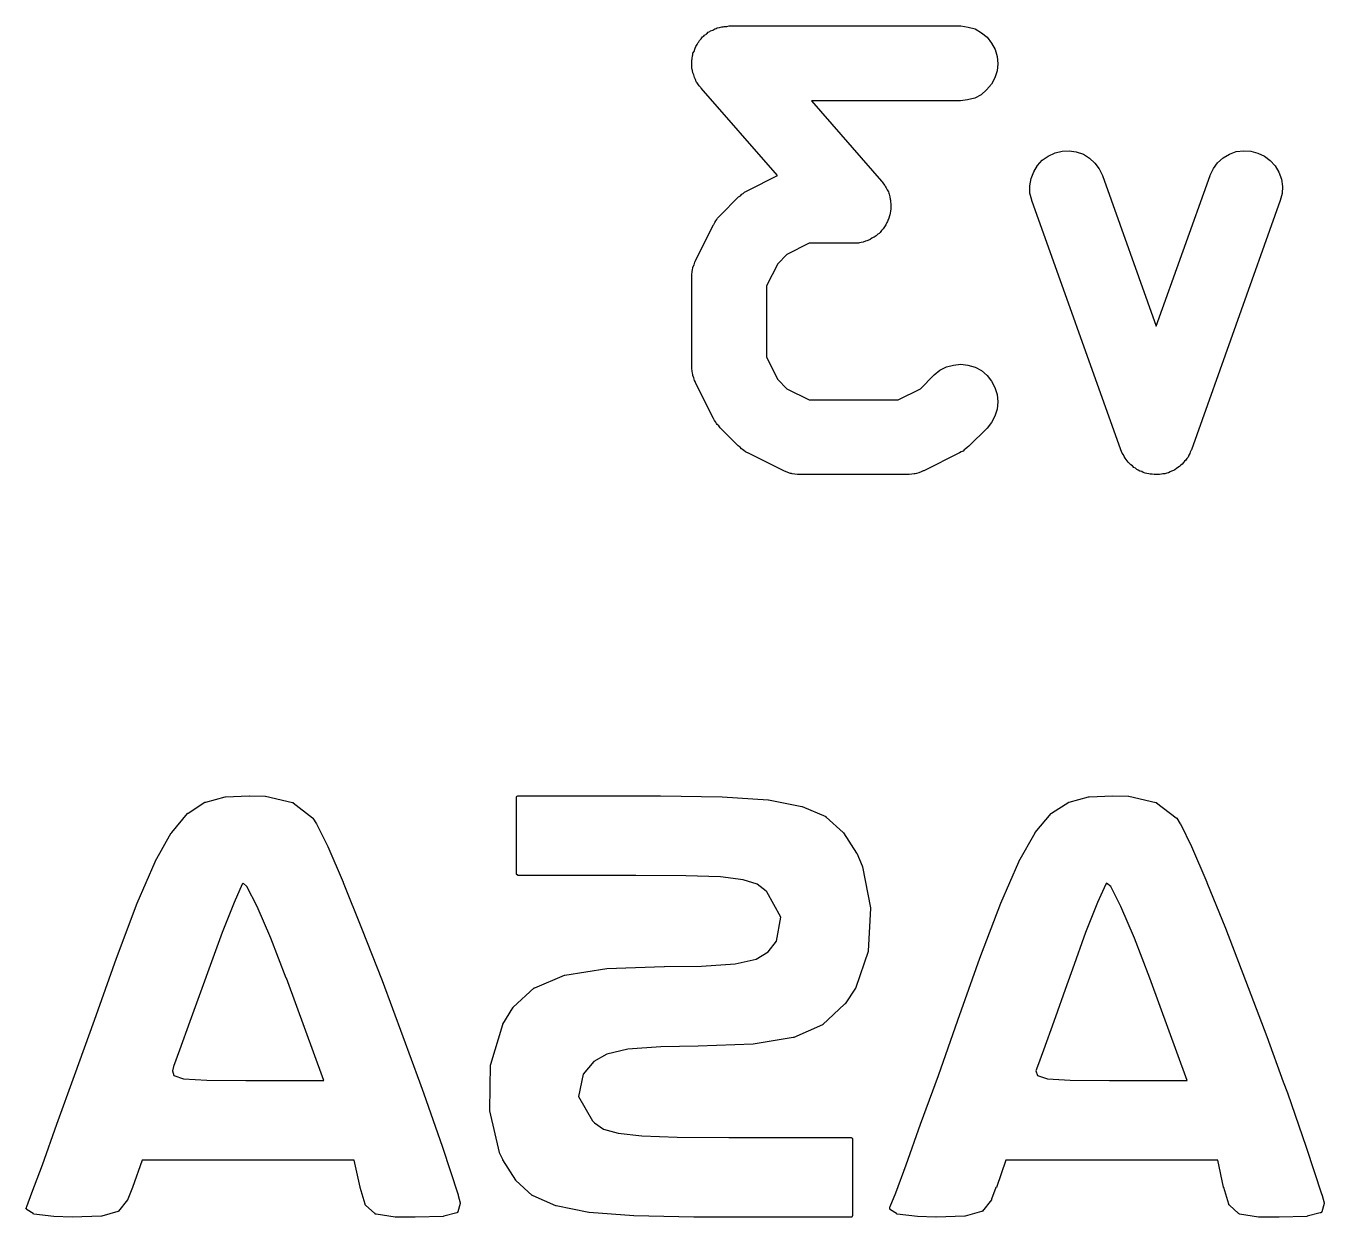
# Model space of a CAD drawing. Extents: x 99.9 to 130.1, y -164.7 to -96.1.
# Drawn here: x 111.523 to 114.997, y -164.538 to -161.352 of the extents above; entities that cross this region are included whole.
import ezdxf

# ---------------------------------------------------------------- set-up
doc = ezdxf.new("R2010")
doc.units = 0
doc.layers.add('BLACK', color=7, linetype='CONTINUOUS')

msp = doc.modelspace()

# ---------------------------------------------------------------- linework, layer by layer
at = {"layer": 'BLACK', "linetype": 'CONTINUOUS'}
for p, q in [((113.349, -161.369), (113.353, -161.367)), ((113.353, -161.367), (113.355, -161.365)), ((113.355, -161.365), (113.361, -161.363)), ((113.361, -161.363), (113.367, -161.36)), ((113.367, -161.36), (113.37, -161.359)), ((113.37, -161.359), (113.373, -161.357)), ((113.373, -161.357), (113.379, -161.356)), ((113.379, -161.356), (113.385, -161.354)), ((113.385, -161.354), (113.389, -161.354)), ((113.389, -161.354), (113.392, -161.353)), ((113.392, -161.353), (113.399, -161.353)), ((113.399, -161.353), (113.405, -161.352)), ((113.405, -161.352), (114.024, -161.352)), ((114.024, -161.352), (114.025, -161.352)), ((114.025, -161.352), (114.045, -161.355)), ((114.045, -161.355), (114.063, -161.36)), ((114.063, -161.36), (114.08, -161.37)), ((113.316, -161.407), (113.319, -161.402)), ((113.319, -161.402), (113.322, -161.396)), ((113.322, -161.396), (113.324, -161.394)), ((113.324, -161.394), (113.326, -161.391)), ((113.326, -161.391), (113.33, -161.386)), ((113.33, -161.386), (113.334, -161.381)), ((113.334, -161.381), (113.337, -161.379)), ((113.337, -161.379), (113.339, -161.377)), ((113.339, -161.377), (113.345, -161.373)), ((113.345, -161.373), (113.349, -161.369)), ((114.08, -161.37), (114.095, -161.382)), ((114.095, -161.382), (114.107, -161.398)), ((114.107, -161.398), (114.117, -161.415)), ((113.306, -161.439), (113.307, -161.432)), ((113.307, -161.432), (113.308, -161.429)), ((113.308, -161.425), (113.311, -161.42)), ((113.308, -161.429), (113.308, -161.425)), ((113.311, -161.42), (113.313, -161.414)), ((113.313, -161.414), (113.314, -161.411)), ((113.314, -161.411), (113.316, -161.407)), ((114.117, -161.415), (114.122, -161.434)), ((114.122, -161.434), (114.124, -161.453)), ((113.305, -161.445), (113.306, -161.439)), ((113.305, -161.448), (113.305, -161.445)), ((113.305, -161.452), (113.305, -161.448)), ((113.305, -161.458), (113.305, -161.452)), ((113.305, -161.464), (113.305, -161.458)), ((113.306, -161.468), (113.305, -161.464)), ((113.307, -161.471), (113.306, -161.468)), ((113.308, -161.477), (113.307, -161.471)), ((114.124, -161.453), (114.122, -161.472)), ((113.31, -161.483), (113.308, -161.477)), ((113.311, -161.486), (113.31, -161.483)), ((113.312, -161.49), (113.311, -161.486)), ((113.315, -161.495), (113.312, -161.49)), ((113.317, -161.501), (113.315, -161.495)), ((113.319, -161.504), (113.317, -161.501)), ((113.321, -161.507), (113.319, -161.504)), ((114.116, -161.491), (114.107, -161.508)), ((114.122, -161.472), (114.116, -161.491)), ((113.325, -161.512), (113.321, -161.507)), ((113.329, -161.517), (113.325, -161.512)), ((113.33, -161.518), (113.329, -161.517)), ((113.534, -161.752), (113.33, -161.518)), ((114.079, -161.536), (114.062, -161.545)), ((114.094, -161.523), (114.079, -161.536)), ((114.107, -161.508), (114.094, -161.523)), ((114.024, -161.552), (113.625, -161.552)), ((113.625, -161.552), (113.813, -161.767)), ((114.043, -161.55), (114.024, -161.552)), ((114.062, -161.545), (114.043, -161.55)), ((114.23, -161.725), (114.243, -161.711)), ((114.243, -161.711), (114.259, -161.7)), ((114.259, -161.7), (114.277, -161.691)), ((114.277, -161.691), (114.296, -161.687)), ((114.296, -161.687), (114.315, -161.686)), ((114.315, -161.686), (114.334, -161.689)), ((114.334, -161.689), (114.353, -161.695)), ((114.353, -161.695), (114.369, -161.706)), ((114.369, -161.706), (114.384, -161.719)), ((114.712, -161.718), (114.727, -161.705)), ((114.727, -161.705), (114.744, -161.695)), ((114.744, -161.695), (114.762, -161.688)), ((114.762, -161.688), (114.782, -161.686)), ((114.782, -161.686), (114.801, -161.687)), ((114.801, -161.687), (114.82, -161.692)), ((114.82, -161.692), (114.838, -161.7)), ((114.838, -161.7), (114.853, -161.712)), ((114.853, -161.712), (114.866, -161.726)), ((114.213, -161.76), (114.22, -161.742)), ((114.22, -161.742), (114.23, -161.725)), ((114.384, -161.719), (114.395, -161.734)), ((114.395, -161.734), (114.404, -161.752)), ((114.692, -161.751), (114.701, -161.733)), ((114.701, -161.733), (114.712, -161.718)), ((114.866, -161.726), (114.876, -161.743)), ((114.876, -161.743), (114.883, -161.762)), ((113.455, -161.792), (113.534, -161.752)), ((113.813, -161.767), (113.814, -161.769)), ((113.814, -161.769), (113.818, -161.774)), ((113.818, -161.774), (113.822, -161.779)), ((113.822, -161.779), (113.823, -161.782)), ((113.823, -161.782), (113.825, -161.785)), ((114.21, -161.78), (114.213, -161.76)), ((114.21, -161.799), (114.21, -161.78)), ((114.404, -161.752), (114.548, -162.155)), ((114.548, -162.155), (114.692, -161.752)), ((114.692, -161.752), (114.692, -161.751)), ((114.883, -161.762), (114.886, -161.781)), ((114.886, -161.781), (114.885, -161.8)), ((113.382, -161.858), (113.429, -161.81)), ((113.429, -161.81), (113.43, -161.809)), ((113.43, -161.809), (113.435, -161.806)), ((113.435, -161.806), (113.439, -161.802)), ((113.439, -161.802), (113.442, -161.8)), ((113.442, -161.8), (113.446, -161.797)), ((113.446, -161.797), (113.451, -161.794)), ((113.451, -161.794), (113.455, -161.792)), ((113.825, -161.785), (113.828, -161.79)), ((113.828, -161.79), (113.831, -161.796)), ((113.831, -161.796), (113.832, -161.799)), ((113.832, -161.799), (113.833, -161.802)), ((113.833, -161.802), (113.835, -161.809)), ((113.835, -161.809), (113.836, -161.815)), ((113.836, -161.815), (113.837, -161.818)), ((113.837, -161.818), (113.837, -161.822)), ((114.215, -161.818), (114.21, -161.799)), ((114.215, -161.819), (114.215, -161.818)), ((114.885, -161.8), (114.88, -161.819)), ((113.836, -161.853), (113.835, -161.857)), ((113.837, -161.847), (113.836, -161.853)), ((113.837, -161.822), (113.838, -161.828)), ((113.838, -161.841), (113.837, -161.847)), ((113.838, -161.828), (113.838, -161.834)), ((113.838, -161.834), (113.838, -161.838)), ((113.838, -161.838), (113.838, -161.841)), ((114.453, -162.486), (114.215, -161.819)), ((114.88, -161.819), (114.642, -162.486)), ((113.315, -161.979), (113.363, -161.884)), ((113.363, -161.884), (113.364, -161.883)), ((113.364, -161.883), (113.367, -161.878)), ((113.367, -161.878), (113.369, -161.873)), ((113.369, -161.873), (113.372, -161.87)), ((113.372, -161.87), (113.374, -161.866)), ((113.374, -161.866), (113.378, -161.862)), ((113.378, -161.862), (113.382, -161.858)), ((113.824, -161.884), (113.821, -161.889)), ((113.827, -161.878), (113.824, -161.884)), ((113.829, -161.875), (113.827, -161.878)), ((113.83, -161.872), (113.829, -161.875)), ((113.832, -161.866), (113.83, -161.872)), ((113.834, -161.86), (113.832, -161.866)), ((113.835, -161.857), (113.834, -161.86)), ((113.782, -161.923), (113.776, -161.926)), ((113.787, -161.92), (113.782, -161.923)), ((113.79, -161.918), (113.787, -161.92)), ((113.793, -161.917), (113.79, -161.918)), ((113.798, -161.913), (113.793, -161.917)), ((113.803, -161.909), (113.798, -161.913)), ((113.806, -161.907), (113.803, -161.909)), ((113.809, -161.904), (113.806, -161.907)), ((113.813, -161.899), (113.809, -161.904)), ((113.817, -161.895), (113.813, -161.899)), ((113.819, -161.892), (113.817, -161.895)), ((113.821, -161.889), (113.819, -161.892)), ((113.619, -161.933), (113.559, -161.963)), ((113.738, -161.933), (113.619, -161.933)), ((113.744, -161.933), (113.738, -161.933)), ((113.751, -161.933), (113.744, -161.933)), ((113.754, -161.932), (113.751, -161.933)), ((113.758, -161.931), (113.754, -161.932)), ((113.764, -161.93), (113.758, -161.931)), ((113.77, -161.928), (113.764, -161.93)), ((113.773, -161.927), (113.77, -161.928)), ((113.776, -161.926), (113.773, -161.927)), ((113.308, -161.997), (113.311, -161.991)), ((113.311, -161.991), (113.313, -161.984)), ((113.313, -161.984), (113.314, -161.982)), ((113.314, -161.982), (113.315, -161.979)), ((113.535, -161.988), (113.505, -162.047)), ((113.559, -161.963), (113.535, -161.988)), ((113.305, -162.017), (113.306, -162.01)), ((113.305, -162.019), (113.305, -162.017)), ((113.305, -162.022), (113.305, -162.019)), ((113.305, -162.024), (113.305, -162.022)), ((113.305, -162.262), (113.305, -162.024)), ((113.306, -162.01), (113.307, -162.003)), ((113.307, -162.003), (113.308, -162)), ((113.308, -162), (113.308, -161.997)), ((113.505, -162.047), (113.505, -162.238)), ((113.305, -162.265), (113.305, -162.262)), ((113.305, -162.268), (113.305, -162.265)), ((113.306, -162.275), (113.305, -162.268)), ((113.505, -162.238), (113.535, -162.298)), ((113.969, -162.273), (113.987, -162.264)), ((113.987, -162.264), (114.005, -162.259)), ((114.005, -162.259), (114.025, -162.257)), ((114.025, -162.257), (114.044, -162.259)), ((114.044, -162.259), (114.063, -162.265)), ((114.063, -162.265), (114.08, -162.274)), ((113.307, -162.281), (113.306, -162.275)), ((113.308, -162.284), (113.307, -162.281)), ((113.308, -162.287), (113.308, -162.284)), ((113.31, -162.293), (113.308, -162.287)), ((113.312, -162.3), (113.31, -162.293)), ((113.314, -162.303), (113.312, -162.3)), ((113.315, -162.305), (113.314, -162.303)), ((113.315, -162.307), (113.315, -162.305)), ((113.535, -162.298), (113.559, -162.323)), ((113.917, -162.323), (113.953, -162.286)), ((113.953, -162.286), (113.954, -162.285)), ((113.954, -162.285), (113.969, -162.273)), ((114.08, -162.274), (114.095, -162.287)), ((114.095, -162.287), (114.107, -162.302)), ((114.107, -162.302), (114.116, -162.319)), ((113.363, -162.402), (113.315, -162.307)), ((113.559, -162.323), (113.619, -162.352)), ((113.857, -162.352), (113.917, -162.323)), ((114.116, -162.319), (114.122, -162.338)), ((114.122, -162.338), (114.124, -162.357)), ((113.619, -162.352), (113.857, -162.352)), ((114.124, -162.357), (114.122, -162.377)), ((113.366, -162.407), (113.363, -162.402)), ((113.369, -162.412), (113.366, -162.407)), ((114.116, -162.396), (114.107, -162.413)), ((114.122, -162.377), (114.116, -162.396)), ((113.371, -162.415), (113.369, -162.412)), ((113.373, -162.418), (113.371, -162.415)), ((113.377, -162.422), (113.373, -162.418)), ((113.381, -162.427), (113.377, -162.422)), ((113.382, -162.428), (113.381, -162.427)), ((113.429, -162.475), (113.382, -162.428)), ((114.095, -162.428), (114.047, -162.475)), ((114.107, -162.413), (114.095, -162.428)), ((113.434, -162.479), (113.429, -162.475)), ((114.046, -162.476), (114.042, -162.48)), ((114.047, -162.475), (114.046, -162.476)), ((113.438, -162.483), (113.434, -162.479)), ((113.441, -162.485), (113.438, -162.483)), ((113.444, -162.488), (113.441, -162.485)), ((113.449, -162.491), (113.444, -162.488)), ((113.454, -162.494), (113.449, -162.491)), ((113.455, -162.494), (113.454, -162.494)), ((113.551, -162.542), (113.455, -162.494)), ((114.021, -162.494), (113.926, -162.542)), ((114.026, -162.491), (114.021, -162.494)), ((114.031, -162.489), (114.026, -162.491)), ((114.034, -162.486), (114.031, -162.489)), ((114.037, -162.484), (114.034, -162.486)), ((114.042, -162.48), (114.037, -162.484)), ((114.455, -162.49), (114.453, -162.486)), ((114.457, -162.495), (114.455, -162.49)), ((114.46, -162.499), (114.457, -162.495)), ((114.462, -162.504), (114.46, -162.499)), ((114.465, -162.508), (114.462, -162.504)), ((114.467, -162.512), (114.465, -162.508)), ((114.47, -162.515), (114.467, -162.512)), ((114.627, -162.513), (114.624, -162.516)), ((114.63, -162.509), (114.627, -162.513)), ((114.633, -162.505), (114.63, -162.509)), ((114.635, -162.5), (114.633, -162.505)), ((114.638, -162.496), (114.635, -162.5)), ((114.639, -162.492), (114.638, -162.496)), ((114.641, -162.487), (114.639, -162.492)), ((114.642, -162.486), (114.641, -162.487)), ((113.553, -162.543), (113.551, -162.542)), ((113.556, -162.544), (113.553, -162.543)), ((113.562, -162.546), (113.556, -162.544)), ((113.569, -162.549), (113.562, -162.546)), ((113.913, -162.547), (113.906, -162.549)), ((113.919, -162.545), (113.913, -162.547)), ((113.922, -162.543), (113.919, -162.545)), ((113.924, -162.542), (113.922, -162.543)), ((113.926, -162.542), (113.924, -162.542)), ((114.473, -162.519), (114.47, -162.515)), ((114.477, -162.523), (114.473, -162.519)), ((114.48, -162.526), (114.477, -162.523)), ((114.484, -162.529), (114.48, -162.526)), ((114.488, -162.533), (114.484, -162.529)), ((114.492, -162.535), (114.488, -162.533)), ((114.496, -162.538), (114.492, -162.535)), ((114.5, -162.54), (114.496, -162.538)), ((114.504, -162.543), (114.5, -162.54)), ((114.509, -162.544), (114.504, -162.543)), ((114.513, -162.546), (114.509, -162.544)), ((114.518, -162.548), (114.513, -162.546)), ((114.523, -162.549), (114.518, -162.548)), ((114.576, -162.548), (114.571, -162.55)), ((114.581, -162.547), (114.576, -162.548)), ((114.585, -162.545), (114.581, -162.547)), ((114.589, -162.543), (114.585, -162.545)), ((114.594, -162.541), (114.589, -162.543)), ((114.598, -162.539), (114.594, -162.541)), ((114.602, -162.536), (114.598, -162.539)), ((114.606, -162.533), (114.602, -162.536)), ((114.61, -162.53), (114.606, -162.533)), ((114.614, -162.527), (114.61, -162.53)), ((114.617, -162.524), (114.614, -162.527)), ((114.621, -162.52), (114.617, -162.524)), ((114.624, -162.516), (114.621, -162.52)), ((113.572, -162.549), (113.569, -162.549)), ((113.574, -162.55), (113.572, -162.549)), ((113.581, -162.551), (113.574, -162.55)), ((113.588, -162.552), (113.581, -162.551)), ((113.591, -162.552), (113.588, -162.552)), ((113.594, -162.552), (113.591, -162.552)), ((113.595, -162.552), (113.594, -162.552)), ((113.881, -162.552), (113.595, -162.552)), ((113.884, -162.552), (113.881, -162.552)), ((113.887, -162.552), (113.884, -162.552)), ((113.894, -162.551), (113.887, -162.552)), ((113.9, -162.55), (113.894, -162.551)), ((113.903, -162.55), (113.9, -162.55)), ((113.906, -162.549), (113.903, -162.55)), ((114.528, -162.55), (114.523, -162.549)), ((114.532, -162.551), (114.528, -162.55)), ((114.537, -162.551), (114.532, -162.551)), ((114.542, -162.552), (114.537, -162.551)), ((114.547, -162.552), (114.542, -162.552)), ((114.552, -162.552), (114.547, -162.552)), ((114.557, -162.552), (114.552, -162.552)), ((114.562, -162.551), (114.557, -162.552)), ((114.566, -162.55), (114.562, -162.551)), ((114.571, -162.55), (114.566, -162.55)), ((112.004, -163.428), (112.056, -163.414)), ((112.056, -163.414), (112.056, -163.414)), ((112.056, -163.414), (112.057, -163.414)), ((112.057, -163.414), (112.12, -163.411)), ((112.057, -163.414), (112.057, -163.414)), ((112.057, -163.414), (112.057, -163.414)), ((112.057, -163.414), (112.057, -163.414)), ((112.057, -163.414), (112.057, -163.414)), ((112.12, -163.411), (112.12, -163.411)), ((112.12, -163.411), (112.12, -163.411)), ((112.12, -163.411), (112.121, -163.411)), ((112.121, -163.411), (112.163, -163.412)), ((112.163, -163.412), (112.163, -163.412)), ((112.163, -163.412), (112.164, -163.412)), ((112.163, -163.412), (112.163, -163.412)), ((112.163, -163.412), (112.163, -163.412)), ((112.164, -163.412), (112.164, -163.412)), ((112.164, -163.412), (112.236, -163.429)), ((112.836, -163.414), (112.837, -163.413)), ((112.836, -163.415), (112.836, -163.414)), ((112.836, -163.414), (112.836, -163.414)), ((112.836, -163.414), (112.836, -163.414)), ((112.836, -163.414), (112.836, -163.414)), ((112.836, -163.416), (112.836, -163.415)), ((112.836, -163.415), (112.836, -163.415)), ((112.836, -163.415), (112.836, -163.415)), ((112.836, -163.415), (112.836, -163.415)), ((112.836, -163.619), (112.836, -163.416)), ((112.837, -163.413), (112.837, -163.412)), ((112.837, -163.412), (112.837, -163.412)), ((112.837, -163.412), (112.838, -163.412)), ((112.837, -163.413), (112.837, -163.413)), ((112.837, -163.413), (112.837, -163.413)), ((112.837, -163.413), (112.837, -163.413)), ((112.837, -163.413), (112.837, -163.413)), ((112.838, -163.412), (112.839, -163.411)), ((112.838, -163.412), (112.838, -163.412)), ((112.838, -163.412), (112.838, -163.412)), ((112.838, -163.412), (112.838, -163.412)), ((112.838, -163.412), (112.838, -163.412)), ((112.839, -163.411), (112.839, -163.411)), ((112.839, -163.411), (112.839, -163.411)), ((112.839, -163.411), (112.839, -163.411)), ((112.839, -163.411), (112.84, -163.411)), ((112.84, -163.411), (112.84, -163.411)), ((112.84, -163.411), (112.84, -163.411)), ((112.84, -163.411), (112.84, -163.411)), ((112.84, -163.411), (112.84, -163.411)), ((112.84, -163.411), (112.841, -163.411)), ((112.841, -163.411), (113.198, -163.411)), ((113.198, -163.411), (113.221, -163.411)), ((113.221, -163.411), (113.221, -163.411)), ((113.221, -163.411), (113.221, -163.411)), ((113.221, -163.411), (113.386, -163.414)), ((113.386, -163.414), (113.386, -163.414)), ((113.386, -163.414), (113.386, -163.414)), ((113.386, -163.414), (113.386, -163.414)), ((113.386, -163.414), (113.509, -163.422)), ((114.315, -163.428), (114.367, -163.414)), ((114.367, -163.414), (114.368, -163.414)), ((114.368, -163.414), (114.432, -163.411)), ((114.368, -163.414), (114.368, -163.414)), ((114.368, -163.414), (114.368, -163.414)), ((114.368, -163.414), (114.368, -163.414)), ((114.368, -163.414), (114.368, -163.414)), ((114.368, -163.414), (114.368, -163.414)), ((114.432, -163.411), (114.432, -163.411)), ((114.432, -163.411), (114.432, -163.411)), ((114.432, -163.411), (114.432, -163.411)), ((114.432, -163.411), (114.474, -163.412)), ((114.474, -163.412), (114.474, -163.412)), ((114.474, -163.412), (114.475, -163.412)), ((114.474, -163.412), (114.474, -163.412)), ((114.474, -163.412), (114.474, -163.412)), ((114.475, -163.412), (114.475, -163.412)), ((114.475, -163.412), (114.547, -163.429)), ((111.957, -163.458), (112.002, -163.428)), ((112.002, -163.428), (112.002, -163.428)), ((112.002, -163.428), (112.002, -163.428)), ((112.002, -163.428), (112.003, -163.428)), ((112.003, -163.428), (112.003, -163.428)), ((112.003, -163.428), (112.003, -163.428)), ((112.003, -163.428), (112.003, -163.428)), ((112.003, -163.428), (112.004, -163.428)), ((112.236, -163.429), (112.236, -163.429)), ((112.236, -163.429), (112.236, -163.429)), ((112.236, -163.429), (112.236, -163.429)), ((112.236, -163.429), (112.237, -163.429)), ((112.237, -163.429), (112.237, -163.429)), ((112.237, -163.429), (112.237, -163.429)), ((112.237, -163.429), (112.237, -163.429)), ((112.237, -163.429), (112.238, -163.429)), ((112.238, -163.429), (112.238, -163.429)), ((112.238, -163.429), (112.238, -163.43)), ((112.238, -163.43), (112.238, -163.43)), ((112.238, -163.43), (112.29, -163.47)), ((113.509, -163.422), (113.509, -163.422)), ((113.509, -163.422), (113.51, -163.422)), ((113.51, -163.422), (113.51, -163.422)), ((113.51, -163.422), (113.599, -163.44)), ((113.599, -163.44), (113.599, -163.44)), ((113.599, -163.44), (113.599, -163.44)), ((113.599, -163.44), (113.599, -163.44)), ((113.599, -163.44), (113.6, -163.44)), ((113.6, -163.44), (113.6, -163.44)), ((113.6, -163.44), (113.6, -163.44)), ((113.6, -163.44), (113.6, -163.44)), ((113.6, -163.44), (113.664, -163.467)), ((114.268, -163.458), (114.314, -163.428)), ((114.314, -163.428), (114.314, -163.428)), ((114.314, -163.428), (114.314, -163.428)), ((114.314, -163.428), (114.314, -163.428)), ((114.314, -163.428), (114.314, -163.428)), ((114.314, -163.428), (114.314, -163.428)), ((114.314, -163.428), (114.315, -163.428)), ((114.315, -163.428), (114.315, -163.428)), ((114.547, -163.429), (114.548, -163.429)), ((114.548, -163.429), (114.548, -163.429)), ((114.548, -163.429), (114.548, -163.429)), ((114.548, -163.429), (114.548, -163.429)), ((114.548, -163.429), (114.548, -163.429)), ((114.548, -163.429), (114.549, -163.429)), ((114.549, -163.429), (114.549, -163.429)), ((114.549, -163.429), (114.549, -163.429)), ((114.549, -163.429), (114.549, -163.429)), ((114.549, -163.429), (114.549, -163.43)), ((114.549, -163.43), (114.549, -163.43)), ((114.549, -163.43), (114.601, -163.47)), ((111.913, -163.509), (111.955, -163.459)), ((111.955, -163.459), (111.956, -163.458)), ((111.955, -163.459), (111.955, -163.459)), ((111.956, -163.458), (111.956, -163.458)), ((111.956, -163.458), (111.956, -163.458)), ((111.956, -163.458), (111.956, -163.458)), ((111.956, -163.458), (111.956, -163.458)), ((111.956, -163.458), (111.957, -163.458)), ((112.29, -163.47), (112.29, -163.47)), ((112.29, -163.47), (112.29, -163.47)), ((112.29, -163.47), (112.291, -163.47)), ((112.291, -163.47), (112.291, -163.471)), ((112.291, -163.471), (112.291, -163.471)), ((112.291, -163.471), (112.291, -163.471)), ((112.291, -163.471), (112.291, -163.471)), ((112.291, -163.471), (112.301, -163.486)), ((112.301, -163.486), (112.301, -163.486)), ((112.301, -163.486), (112.301, -163.486)), ((112.301, -163.486), (112.301, -163.486)), ((112.301, -163.486), (112.331, -163.547)), ((113.664, -163.467), (113.664, -163.467)), ((113.664, -163.467), (113.664, -163.468)), ((113.664, -163.468), (113.664, -163.468)), ((113.664, -163.468), (113.664, -163.468)), ((113.664, -163.468), (113.665, -163.468)), ((113.665, -163.468), (113.665, -163.468)), ((113.665, -163.468), (113.665, -163.468)), ((113.665, -163.468), (113.71, -163.509)), ((114.224, -163.509), (114.267, -163.459)), ((114.267, -163.459), (114.267, -163.458)), ((114.267, -163.458), (114.267, -163.458)), ((114.267, -163.458), (114.267, -163.458)), ((114.267, -163.458), (114.268, -163.458)), ((114.267, -163.459), (114.267, -163.459)), ((114.268, -163.458), (114.268, -163.458)), ((114.268, -163.458), (114.268, -163.458)), ((114.601, -163.47), (114.602, -163.47)), ((114.602, -163.47), (114.602, -163.47)), ((114.602, -163.47), (114.602, -163.47)), ((114.602, -163.47), (114.602, -163.471)), ((114.602, -163.471), (114.602, -163.471)), ((114.602, -163.471), (114.602, -163.471)), ((114.602, -163.471), (114.603, -163.471)), ((114.603, -163.471), (114.612, -163.486)), ((114.612, -163.486), (114.612, -163.486)), ((114.612, -163.486), (114.612, -163.486)), ((114.612, -163.486), (114.613, -163.486)), ((114.613, -163.486), (114.642, -163.547)), ((111.869, -163.587), (111.912, -163.51)), ((111.912, -163.51), (111.912, -163.51)), ((111.912, -163.51), (111.913, -163.51)), ((111.913, -163.51), (111.913, -163.509)), ((113.71, -163.509), (113.71, -163.509)), ((113.71, -163.509), (113.711, -163.509)), ((113.711, -163.509), (113.711, -163.509)), ((113.711, -163.509), (113.711, -163.509)), ((113.711, -163.509), (113.711, -163.509)), ((113.711, -163.509), (113.711, -163.509)), ((113.711, -163.509), (113.711, -163.51)), ((113.711, -163.51), (113.746, -163.565)), ((114.18, -163.587), (114.224, -163.51)), ((114.224, -163.51), (114.224, -163.509)), ((114.224, -163.51), (114.224, -163.51)), ((114.224, -163.51), (114.224, -163.51)), ((112.331, -163.547), (112.331, -163.547)), ((112.331, -163.547), (112.331, -163.547)), ((112.331, -163.547), (112.331, -163.547)), ((112.331, -163.547), (112.372, -163.642)), ((114.642, -163.547), (114.642, -163.547)), ((114.642, -163.547), (114.642, -163.547)), ((114.642, -163.547), (114.642, -163.547)), ((114.642, -163.547), (114.683, -163.642)), ((111.821, -163.698), (111.869, -163.588)), ((111.869, -163.588), (111.869, -163.587)), ((111.869, -163.588), (111.869, -163.588)), ((111.869, -163.588), (111.869, -163.588)), ((113.746, -163.565), (113.747, -163.565)), ((113.747, -163.565), (113.747, -163.565)), ((113.747, -163.565), (113.747, -163.565)), ((113.747, -163.565), (113.761, -163.599)), ((114.132, -163.698), (114.18, -163.588)), ((114.18, -163.588), (114.18, -163.587)), ((114.18, -163.588), (114.18, -163.588)), ((114.18, -163.588), (114.18, -163.588)), ((112.836, -163.62), (112.836, -163.619)), ((112.836, -163.621), (112.836, -163.62)), ((112.836, -163.62), (112.836, -163.62)), ((112.836, -163.62), (112.836, -163.62)), ((112.836, -163.62), (112.836, -163.62)), ((112.836, -163.62), (112.836, -163.62)), ((112.837, -163.621), (112.836, -163.621)), ((112.836, -163.621), (112.836, -163.621)), ((112.836, -163.621), (112.836, -163.621)), ((112.837, -163.622), (112.837, -163.621)), ((112.837, -163.623), (112.837, -163.622)), ((112.837, -163.622), (112.837, -163.622)), ((112.837, -163.622), (112.837, -163.622)), ((112.837, -163.622), (112.837, -163.622)), ((112.837, -163.622), (112.837, -163.622)), ((112.838, -163.623), (112.837, -163.623)), ((112.837, -163.623), (112.837, -163.623)), ((112.839, -163.623), (112.838, -163.623)), ((112.838, -163.623), (112.838, -163.623)), ((112.838, -163.623), (112.838, -163.623)), ((112.838, -163.623), (112.838, -163.623)), ((112.839, -163.624), (112.839, -163.623)), ((112.84, -163.624), (112.839, -163.624)), ((112.839, -163.624), (112.839, -163.624)), ((112.839, -163.624), (112.839, -163.624)), ((112.839, -163.624), (112.839, -163.624)), ((112.841, -163.624), (112.84, -163.624)), ((112.84, -163.624), (112.84, -163.624)), ((112.84, -163.624), (112.84, -163.624)), ((112.84, -163.624), (112.84, -163.624)), ((113.155, -163.624), (112.841, -163.624)), ((113.289, -163.625), (113.155, -163.624)), ((113.382, -163.628), (113.289, -163.625)), ((113.761, -163.599), (113.761, -163.6)), ((113.761, -163.6), (113.761, -163.6)), ((113.761, -163.6), (113.761, -163.6)), ((113.761, -163.6), (113.762, -163.6)), ((113.762, -163.6), (113.762, -163.6)), ((113.762, -163.6), (113.762, -163.6)), ((113.762, -163.6), (113.762, -163.601)), ((113.762, -163.601), (113.783, -163.711)), ((112.102, -163.648), (112.08, -163.697)), ((112.104, -163.645), (112.102, -163.648)), ((112.114, -163.654), (112.104, -163.645)), ((112.142, -163.707), (112.114, -163.654)), ((112.372, -163.642), (112.372, -163.642)), ((112.372, -163.642), (112.372, -163.642)), ((112.372, -163.642), (112.372, -163.643)), ((112.372, -163.643), (112.421, -163.765)), ((113.442, -163.636), (113.382, -163.628)), ((113.48, -163.648), (113.442, -163.636)), ((113.504, -163.666), (113.48, -163.648)), ((114.413, -163.648), (114.391, -163.697)), ((114.415, -163.645), (114.413, -163.648)), ((114.426, -163.654), (114.415, -163.645)), ((114.453, -163.707), (114.426, -163.654)), ((114.683, -163.642), (114.683, -163.642)), ((114.683, -163.642), (114.683, -163.642)), ((114.683, -163.642), (114.683, -163.643)), ((114.683, -163.643), (114.733, -163.765)), ((113.506, -163.668), (113.504, -163.666)), ((113.543, -163.736), (113.506, -163.668)), ((111.765, -163.846), (111.821, -163.698)), ((111.821, -163.698), (111.821, -163.698)), ((111.821, -163.698), (111.821, -163.698)), ((111.821, -163.698), (111.821, -163.698)), ((112.08, -163.697), (112.048, -163.777)), ((112.178, -163.792), (112.142, -163.707)), ((113.783, -163.712), (113.777, -163.827)), ((113.783, -163.711), (113.783, -163.711)), ((113.783, -163.711), (113.783, -163.711)), ((113.783, -163.711), (113.783, -163.711)), ((113.783, -163.711), (113.783, -163.711)), ((113.783, -163.711), (113.783, -163.712)), ((113.783, -163.712), (113.783, -163.712)), ((113.783, -163.712), (113.783, -163.712)), ((114.076, -163.846), (114.132, -163.698)), ((114.132, -163.698), (114.132, -163.698)), ((114.132, -163.698), (114.132, -163.698)), ((114.132, -163.698), (114.132, -163.698)), ((114.391, -163.697), (114.359, -163.777)), ((114.49, -163.792), (114.453, -163.707)), ((113.532, -163.8), (113.543, -163.736)), ((112.048, -163.777), (112.012, -163.875)), ((112.219, -163.899), (112.178, -163.792)), ((112.421, -163.765), (112.421, -163.765)), ((112.421, -163.765), (112.421, -163.765)), ((112.421, -163.765), (112.476, -163.905)), ((114.359, -163.777), (114.324, -163.875)), ((114.531, -163.899), (114.49, -163.792)), ((114.733, -163.765), (114.733, -163.765)), ((114.733, -163.765), (114.733, -163.765)), ((114.733, -163.765), (114.787, -163.905)), ((113.477, -163.848), (113.509, -163.829)), ((113.509, -163.829), (113.532, -163.8)), ((113.777, -163.828), (113.744, -163.924)), ((113.777, -163.827), (113.777, -163.827)), ((113.777, -163.827), (113.777, -163.827)), ((113.777, -163.827), (113.777, -163.827)), ((113.777, -163.827), (113.777, -163.828)), ((113.777, -163.828), (113.777, -163.828)), ((113.777, -163.828), (113.777, -163.828)), ((113.777, -163.828), (113.777, -163.828)), ((111.706, -164.011), (111.765, -163.846)), ((111.765, -163.846), (111.765, -163.846)), ((111.765, -163.846), (111.765, -163.846)), ((111.765, -163.846), (111.765, -163.846)), ((113.078, -163.873), (113.231, -163.868)), ((113.231, -163.868), (113.232, -163.868)), ((113.232, -163.868), (113.331, -163.867)), ((113.232, -163.868), (113.232, -163.868)), ((113.232, -163.868), (113.232, -163.868)), ((113.331, -163.867), (113.421, -163.861)), ((113.421, -163.861), (113.477, -163.848)), ((114.017, -164.011), (114.076, -163.846)), ((114.076, -163.846), (114.076, -163.846)), ((114.076, -163.846), (114.076, -163.846)), ((114.076, -163.846), (114.076, -163.846)), ((112.012, -163.875), (111.997, -163.917)), ((112.012, -163.875), (112.012, -163.875)), ((112.22, -163.899), (112.219, -163.899)), ((112.32, -164.173), (112.22, -163.899)), ((112.22, -163.899), (112.22, -163.899)), ((112.885, -163.925), (112.964, -163.891)), ((112.964, -163.891), (112.964, -163.891)), ((112.964, -163.891), (112.964, -163.891)), ((112.964, -163.891), (112.964, -163.891)), ((112.964, -163.891), (112.965, -163.891)), ((112.965, -163.891), (113.078, -163.873)), ((112.965, -163.891), (112.965, -163.891)), ((112.965, -163.891), (112.965, -163.891)), ((112.965, -163.891), (112.965, -163.891)), ((113.078, -163.873), (113.078, -163.873)), ((113.078, -163.873), (113.078, -163.873)), ((113.078, -163.873), (113.078, -163.873)), ((114.324, -163.875), (114.309, -163.917)), ((114.324, -163.875), (114.324, -163.875)), ((114.631, -164.173), (114.531, -163.899)), ((114.531, -163.899), (114.531, -163.899)), ((114.531, -163.899), (114.531, -163.899)), ((111.997, -163.917), (111.962, -164.015)), ((111.997, -163.917), (111.997, -163.917)), ((111.997, -163.917), (111.997, -163.917)), ((112.476, -163.905), (112.476, -163.905)), ((112.476, -163.905), (112.476, -163.905)), ((112.476, -163.905), (112.532, -164.055)), ((112.827, -163.977), (112.883, -163.925)), ((112.883, -163.925), (112.883, -163.925)), ((112.883, -163.925), (112.883, -163.925)), ((112.883, -163.925), (112.884, -163.925)), ((112.884, -163.925), (112.884, -163.925)), ((112.884, -163.925), (112.884, -163.925)), ((112.884, -163.925), (112.884, -163.925)), ((112.884, -163.925), (112.885, -163.925)), ((113.743, -163.926), (113.715, -163.968)), ((113.744, -163.925), (113.743, -163.925)), ((113.743, -163.925), (113.743, -163.926)), ((113.744, -163.924), (113.744, -163.924)), ((113.744, -163.924), (113.744, -163.925)), ((113.744, -163.925), (113.744, -163.925)), ((113.744, -163.925), (113.744, -163.925)), ((113.744, -163.925), (113.744, -163.925)), ((114.309, -163.917), (114.274, -164.015)), ((114.309, -163.917), (114.309, -163.917)), ((114.309, -163.917), (114.309, -163.917)), ((114.787, -163.905), (114.787, -163.905)), ((114.787, -163.905), (114.787, -163.905)), ((114.787, -163.905), (114.844, -164.055)), ((113.714, -163.969), (113.656, -164.023)), ((113.715, -163.968), (113.714, -163.969)), ((113.714, -163.969), (113.714, -163.969)), ((113.714, -163.969), (113.714, -163.969)), ((113.714, -163.969), (113.714, -163.969)), ((113.715, -163.968), (113.715, -163.968)), ((113.715, -163.968), (113.715, -163.968)), ((113.715, -163.968), (113.715, -163.968)), ((112.799, -164.022), (112.826, -163.978)), ((112.826, -163.978), (112.826, -163.978)), ((112.826, -163.978), (112.826, -163.978)), ((112.826, -163.978), (112.826, -163.978)), ((112.826, -163.978), (112.827, -163.978)), ((112.827, -163.978), (112.827, -163.977)), ((112.827, -163.978), (112.827, -163.978)), ((112.827, -163.978), (112.827, -163.978)), ((111.653, -164.159), (111.706, -164.011)), ((111.706, -164.011), (111.706, -164.011)), ((111.706, -164.011), (111.706, -164.011)), ((111.962, -164.015), (111.934, -164.092)), ((111.962, -164.015), (111.962, -164.015)), ((112.767, -164.129), (112.799, -164.023)), ((112.799, -164.023), (112.799, -164.022)), ((112.799, -164.022), (112.799, -164.022)), ((112.799, -164.022), (112.799, -164.022)), ((112.799, -164.023), (112.799, -164.023)), ((112.799, -164.023), (112.799, -164.023)), ((112.799, -164.023), (112.799, -164.023)), ((112.799, -164.023), (112.799, -164.023)), ((113.655, -164.024), (113.578, -164.058)), ((113.656, -164.024), (113.655, -164.024)), ((113.655, -164.024), (113.655, -164.024)), ((113.655, -164.024), (113.655, -164.024)), ((113.656, -164.023), (113.656, -164.023)), ((113.656, -164.023), (113.656, -164.023)), ((113.656, -164.023), (113.656, -164.024)), ((113.656, -164.024), (113.656, -164.024)), ((113.965, -164.159), (114.017, -164.011)), ((114.017, -164.011), (114.017, -164.011)), ((114.017, -164.011), (114.017, -164.011)), ((114.274, -164.015), (114.246, -164.092)), ((114.274, -164.015), (114.274, -164.015)), ((112.532, -164.055), (112.532, -164.055)), ((112.532, -164.055), (112.532, -164.055)), ((112.532, -164.055), (112.576, -164.176)), ((113.469, -164.076), (113.322, -164.081)), ((113.576, -164.058), (113.469, -164.076)), ((113.469, -164.076), (113.469, -164.076)), ((113.469, -164.076), (113.469, -164.076)), ((113.469, -164.076), (113.469, -164.076)), ((113.577, -164.058), (113.576, -164.058)), ((113.578, -164.058), (113.577, -164.058)), ((113.577, -164.058), (113.577, -164.058)), ((113.577, -164.058), (113.577, -164.058)), ((113.577, -164.058), (113.577, -164.058)), ((113.578, -164.058), (113.578, -164.058)), ((113.578, -164.058), (113.578, -164.058)), ((114.844, -164.055), (114.844, -164.055)), ((114.844, -164.055), (114.844, -164.055)), ((114.844, -164.055), (114.888, -164.176)), ((111.934, -164.092), (111.918, -164.135)), ((111.934, -164.092), (111.934, -164.092)), ((111.934, -164.092), (111.934, -164.092)), ((113.078, -164.102), (113.043, -164.122)), ((113.134, -164.089), (113.078, -164.102)), ((113.222, -164.083), (113.134, -164.089)), ((113.322, -164.081), (113.222, -164.083)), ((113.322, -164.081), (113.322, -164.081)), ((113.322, -164.081), (113.322, -164.081)), ((113.322, -164.081), (113.322, -164.081)), ((114.246, -164.092), (114.23, -164.135)), ((114.246, -164.092), (114.246, -164.092)), ((114.246, -164.092), (114.246, -164.092)), ((111.918, -164.135), (111.915, -164.147)), ((112.764, -164.252), (112.766, -164.131)), ((112.766, -164.131), (112.767, -164.13)), ((112.766, -164.131), (112.766, -164.131)), ((112.767, -164.13), (112.767, -164.129)), ((112.767, -164.129), (112.767, -164.129)), ((112.767, -164.13), (112.767, -164.13)), ((112.767, -164.13), (112.767, -164.13)), ((112.767, -164.13), (112.767, -164.13)), ((113.043, -164.122), (113.014, -164.156)), ((114.23, -164.135), (114.226, -164.147)), ((111.606, -164.29), (111.653, -164.159)), ((111.653, -164.159), (111.653, -164.159)), ((111.653, -164.159), (111.653, -164.159)), ((111.915, -164.147), (111.919, -164.159)), ((111.919, -164.159), (111.945, -164.168)), ((111.945, -164.168), (112.007, -164.172)), ((112.007, -164.172), (112.111, -164.173)), ((112.111, -164.173), (112.32, -164.173)), ((112.576, -164.176), (112.576, -164.176)), ((112.576, -164.176), (112.587, -164.206)), ((113.014, -164.156), (113.002, -164.216)), ((113.917, -164.29), (113.965, -164.159)), ((113.965, -164.159), (113.965, -164.159)), ((113.965, -164.159), (113.965, -164.159)), ((114.226, -164.147), (114.23, -164.159)), ((114.23, -164.159), (114.257, -164.168)), ((114.257, -164.168), (114.318, -164.172)), ((114.318, -164.172), (114.423, -164.173)), ((114.423, -164.173), (114.631, -164.173)), ((114.888, -164.176), (114.888, -164.176)), ((114.888, -164.176), (114.899, -164.206)), ((112.587, -164.206), (112.587, -164.206)), ((112.587, -164.206), (112.587, -164.206)), ((112.587, -164.206), (112.638, -164.351)), ((114.899, -164.206), (114.899, -164.206)), ((114.899, -164.206), (114.899, -164.206)), ((114.899, -164.206), (114.949, -164.351)), ((113.002, -164.216), (113.039, -164.281)), ((112.764, -164.253), (112.764, -164.252)), ((112.764, -164.252), (112.764, -164.252)), ((112.764, -164.254), (112.764, -164.253)), ((112.764, -164.253), (112.764, -164.253)), ((112.764, -164.253), (112.764, -164.253)), ((112.764, -164.253), (112.764, -164.253)), ((112.764, -164.253), (112.764, -164.253)), ((112.79, -164.365), (112.764, -164.254)), ((113.039, -164.281), (113.045, -164.286)), ((111.567, -164.398), (111.606, -164.29)), ((111.606, -164.29), (111.606, -164.29)), ((113.045, -164.286), (113.069, -164.303)), ((113.069, -164.303), (113.108, -164.314)), ((113.108, -164.314), (113.171, -164.321)), ((113.879, -164.398), (113.917, -164.29)), ((113.917, -164.29), (113.917, -164.29)), ((112.638, -164.351), (112.638, -164.351)), ((112.638, -164.351), (112.638, -164.351)), ((112.638, -164.351), (112.638, -164.351)), ((112.638, -164.351), (112.68, -164.479)), ((113.171, -164.321), (113.266, -164.324)), ((113.266, -164.324), (113.404, -164.325)), ((113.404, -164.325), (113.73, -164.325)), ((113.73, -164.325), (113.731, -164.325)), ((113.731, -164.325), (113.731, -164.325)), ((113.731, -164.325), (113.731, -164.325)), ((113.731, -164.325), (113.731, -164.325)), ((113.731, -164.325), (113.732, -164.325)), ((113.732, -164.325), (113.732, -164.326)), ((113.732, -164.326), (113.732, -164.326)), ((113.732, -164.326), (113.732, -164.326)), ((113.732, -164.326), (113.732, -164.326)), ((113.732, -164.326), (113.733, -164.326)), ((113.733, -164.326), (113.733, -164.326)), ((113.733, -164.326), (113.733, -164.326)), ((113.733, -164.326), (113.733, -164.326)), ((113.733, -164.326), (113.734, -164.327)), ((113.734, -164.327), (113.734, -164.327)), ((113.734, -164.327), (113.734, -164.327)), ((113.734, -164.327), (113.734, -164.327)), ((113.734, -164.327), (113.734, -164.327)), ((113.734, -164.327), (113.734, -164.327)), ((113.734, -164.327), (113.734, -164.327)), ((113.734, -164.327), (113.734, -164.328)), ((113.734, -164.328), (113.735, -164.328)), ((113.735, -164.328), (113.735, -164.328)), ((113.735, -164.328), (113.735, -164.328)), ((113.735, -164.328), (113.735, -164.329)), ((113.735, -164.329), (113.735, -164.329)), ((113.735, -164.329), (113.735, -164.329)), ((113.735, -164.329), (113.735, -164.329)), ((113.735, -164.329), (113.735, -164.33)), ((113.735, -164.33), (113.735, -164.33)), ((113.735, -164.33), (113.735, -164.533)), ((114.949, -164.351), (114.949, -164.351)), ((114.949, -164.351), (114.949, -164.351)), ((114.949, -164.351), (114.949, -164.351)), ((114.949, -164.351), (114.991, -164.479)), ((111.834, -164.386), (111.808, -164.459)), ((112.401, -164.386), (111.834, -164.386)), ((112.417, -164.458), (112.401, -164.386)), ((112.79, -164.366), (112.79, -164.365)), ((112.79, -164.365), (112.79, -164.365)), ((112.799, -164.384), (112.79, -164.366)), ((112.79, -164.366), (112.79, -164.366)), ((112.799, -164.385), (112.799, -164.384)), ((112.799, -164.384), (112.799, -164.384)), ((112.799, -164.384), (112.799, -164.384)), ((112.834, -164.439), (112.799, -164.385)), ((114.145, -164.386), (114.12, -164.459)), ((114.713, -164.386), (114.145, -164.386)), ((114.728, -164.458), (114.713, -164.386)), ((111.539, -164.473), (111.567, -164.398)), ((111.567, -164.398), (111.567, -164.398)), ((113.851, -164.473), (113.879, -164.398)), ((113.879, -164.398), (113.879, -164.398)), ((111.808, -164.459), (111.796, -164.49)), ((111.808, -164.459), (111.808, -164.459)), ((111.808, -164.459), (111.808, -164.459)), ((111.808, -164.459), (111.808, -164.459)), ((112.417, -164.459), (112.417, -164.458)), ((112.417, -164.458), (112.417, -164.458)), ((112.431, -164.504), (112.417, -164.459)), ((112.417, -164.459), (112.417, -164.459)), ((112.834, -164.44), (112.834, -164.439)), ((112.834, -164.439), (112.834, -164.439)), ((112.834, -164.439), (112.834, -164.439)), ((112.834, -164.439), (112.834, -164.439)), ((112.878, -164.48), (112.834, -164.44)), ((112.834, -164.44), (112.834, -164.44)), ((112.834, -164.44), (112.834, -164.44)), ((112.834, -164.44), (112.834, -164.44)), ((114.119, -164.459), (114.107, -164.49)), ((114.12, -164.459), (114.119, -164.459)), ((114.119, -164.459), (114.119, -164.459)), ((114.12, -164.459), (114.12, -164.459)), ((114.728, -164.459), (114.728, -164.458)), ((114.728, -164.458), (114.728, -164.458)), ((114.729, -164.459), (114.728, -164.459)), ((114.742, -164.504), (114.729, -164.459)), ((111.525, -164.51), (111.539, -164.473)), ((111.795, -164.492), (111.771, -164.522)), ((111.796, -164.491), (111.795, -164.491)), ((111.795, -164.491), (111.795, -164.491)), ((111.795, -164.491), (111.795, -164.491)), ((111.795, -164.491), (111.795, -164.492)), ((111.796, -164.49), (111.796, -164.49)), ((111.796, -164.49), (111.796, -164.491)), ((111.796, -164.491), (111.796, -164.491)), ((112.68, -164.479), (112.68, -164.479)), ((112.68, -164.479), (112.68, -164.479)), ((112.68, -164.479), (112.68, -164.48)), ((112.68, -164.48), (112.685, -164.5)), ((112.879, -164.48), (112.878, -164.48)), ((112.88, -164.481), (112.879, -164.48)), ((112.879, -164.48), (112.879, -164.48)), ((112.879, -164.48), (112.879, -164.48)), ((112.879, -164.48), (112.879, -164.48)), ((112.879, -164.48), (112.879, -164.48)), ((112.941, -164.508), (112.88, -164.481)), ((112.88, -164.481), (112.88, -164.481)), ((113.836, -164.51), (113.851, -164.473)), ((114.107, -164.492), (114.083, -164.522)), ((114.107, -164.49), (114.107, -164.49)), ((114.107, -164.49), (114.107, -164.491)), ((114.107, -164.491), (114.107, -164.491)), ((114.107, -164.491), (114.107, -164.491)), ((114.107, -164.491), (114.107, -164.491)), ((114.107, -164.491), (114.107, -164.491)), ((114.107, -164.491), (114.107, -164.492)), ((114.991, -164.479), (114.991, -164.479)), ((114.991, -164.479), (114.992, -164.479)), ((114.992, -164.479), (114.992, -164.48)), ((114.992, -164.48), (114.997, -164.5)), ((111.523, -164.515), (111.523, -164.514)), ((111.523, -164.514), (111.523, -164.514)), ((111.523, -164.514), (111.523, -164.514)), ((111.523, -164.514), (111.524, -164.514)), ((111.524, -164.515), (111.523, -164.515)), ((111.523, -164.515), (111.523, -164.515)), ((111.524, -164.512), (111.525, -164.51)), ((111.524, -164.513), (111.524, -164.512)), ((111.524, -164.512), (111.524, -164.512)), ((111.524, -164.512), (111.524, -164.512)), ((111.524, -164.514), (111.524, -164.513)), ((111.524, -164.513), (111.524, -164.513)), ((111.524, -164.513), (111.524, -164.513)), ((111.524, -164.513), (111.524, -164.513)), ((111.524, -164.516), (111.524, -164.515)), ((111.524, -164.515), (111.524, -164.515)), ((111.524, -164.517), (111.524, -164.516)), ((111.524, -164.516), (111.524, -164.516)), ((111.524, -164.516), (111.524, -164.516)), ((111.524, -164.516), (111.524, -164.516)), ((111.525, -164.518), (111.524, -164.517)), ((111.524, -164.517), (111.524, -164.517)), ((111.524, -164.517), (111.524, -164.517)), ((111.524, -164.517), (111.524, -164.517)), ((111.524, -164.517), (111.524, -164.517)), ((111.526, -164.518), (111.525, -164.518)), ((111.525, -164.518), (111.525, -164.518)), ((111.525, -164.518), (111.525, -164.518)), ((111.525, -164.518), (111.525, -164.518)), ((111.525, -164.518), (111.525, -164.518)), ((111.526, -164.519), (111.526, -164.518)), ((111.526, -164.518), (111.526, -164.518)), ((111.542, -164.529), (111.526, -164.519)), ((111.769, -164.523), (111.726, -164.536)), ((111.77, -164.523), (111.769, -164.523)), ((111.769, -164.523), (111.769, -164.523)), ((111.769, -164.523), (111.769, -164.523)), ((111.769, -164.523), (111.769, -164.523)), ((111.771, -164.523), (111.77, -164.523)), ((111.77, -164.523), (111.77, -164.523)), ((111.77, -164.523), (111.77, -164.523)), ((111.77, -164.523), (111.77, -164.523)), ((111.771, -164.522), (111.771, -164.522)), ((111.771, -164.522), (111.771, -164.522)), ((111.771, -164.522), (111.771, -164.522)), ((111.771, -164.522), (111.771, -164.522)), ((111.771, -164.522), (111.771, -164.522)), ((111.771, -164.522), (111.771, -164.522)), ((111.771, -164.522), (111.771, -164.523)), ((112.431, -164.505), (112.431, -164.504)), ((112.431, -164.504), (112.431, -164.504)), ((112.432, -164.506), (112.431, -164.505)), ((112.431, -164.505), (112.431, -164.505)), ((112.431, -164.505), (112.431, -164.505)), ((112.431, -164.505), (112.431, -164.505)), ((112.431, -164.505), (112.431, -164.505)), ((112.457, -164.529), (112.432, -164.506)), ((112.432, -164.506), (112.432, -164.506)), ((112.432, -164.506), (112.432, -164.506)), ((112.432, -164.506), (112.432, -164.506)), ((112.432, -164.506), (112.432, -164.506)), ((112.676, -164.527), (112.641, -164.536)), ((112.677, -164.527), (112.676, -164.527)), ((112.676, -164.527), (112.676, -164.527)), ((112.676, -164.527), (112.676, -164.527)), ((112.676, -164.527), (112.676, -164.527)), ((112.678, -164.526), (112.677, -164.526)), ((112.677, -164.526), (112.677, -164.527)), ((112.677, -164.527), (112.677, -164.527)), ((112.677, -164.527), (112.677, -164.527)), ((112.677, -164.527), (112.677, -164.527)), ((112.679, -164.525), (112.678, -164.526)), ((112.678, -164.526), (112.678, -164.526)), ((112.678, -164.526), (112.678, -164.526)), ((112.678, -164.526), (112.678, -164.526)), ((112.678, -164.526), (112.678, -164.526)), ((112.678, -164.526), (112.678, -164.526)), ((112.685, -164.502), (112.679, -164.524)), ((112.679, -164.524), (112.679, -164.524)), ((112.679, -164.524), (112.679, -164.524)), ((112.679, -164.524), (112.679, -164.524)), ((112.679, -164.524), (112.679, -164.524)), ((112.679, -164.524), (112.679, -164.525)), ((112.679, -164.525), (112.679, -164.525)), ((112.679, -164.525), (112.679, -164.525)), ((112.679, -164.525), (112.679, -164.525)), ((112.685, -164.5), (112.685, -164.5)), ((112.685, -164.5), (112.685, -164.5)), ((112.685, -164.5), (112.685, -164.5)), ((112.685, -164.5), (112.685, -164.5)), ((112.685, -164.5), (112.685, -164.501)), ((112.685, -164.501), (112.685, -164.501)), ((112.685, -164.501), (112.685, -164.501)), ((112.685, -164.501), (112.685, -164.501)), ((112.685, -164.501), (112.685, -164.502)), ((112.685, -164.502), (112.685, -164.502)), ((112.685, -164.502), (112.685, -164.502)), ((112.942, -164.508), (112.941, -164.508)), ((112.941, -164.508), (112.941, -164.508)), ((112.941, -164.508), (112.941, -164.508)), ((113.029, -164.526), (112.942, -164.508)), ((112.942, -164.508), (112.942, -164.508)), ((112.942, -164.508), (112.942, -164.508)), ((112.942, -164.508), (112.942, -164.508)), ((112.942, -164.508), (112.942, -164.508)), ((113.03, -164.526), (113.029, -164.526)), ((113.029, -164.526), (113.029, -164.526)), ((113.15, -164.535), (113.03, -164.526)), ((113.03, -164.526), (113.03, -164.526)), ((113.835, -164.512), (113.836, -164.51)), ((113.835, -164.513), (113.835, -164.512)), ((113.835, -164.512), (113.835, -164.512)), ((113.835, -164.512), (113.835, -164.512)), ((113.835, -164.514), (113.835, -164.513)), ((113.835, -164.513), (113.835, -164.513)), ((113.835, -164.513), (113.835, -164.513)), ((113.835, -164.513), (113.835, -164.513)), ((113.835, -164.515), (113.835, -164.514)), ((113.835, -164.514), (113.835, -164.514)), ((113.835, -164.514), (113.835, -164.514)), ((113.835, -164.514), (113.835, -164.514)), ((113.835, -164.516), (113.835, -164.515)), ((113.835, -164.515), (113.835, -164.515)), ((113.835, -164.515), (113.835, -164.515)), ((113.835, -164.515), (113.835, -164.515)), ((113.835, -164.517), (113.835, -164.516)), ((113.835, -164.516), (113.835, -164.516)), ((113.835, -164.516), (113.835, -164.516)), ((113.835, -164.516), (113.835, -164.516)), ((113.836, -164.517), (113.835, -164.517)), ((113.836, -164.518), (113.836, -164.517)), ((113.836, -164.517), (113.836, -164.517)), ((113.836, -164.517), (113.836, -164.517)), ((113.836, -164.517), (113.836, -164.517)), ((113.837, -164.518), (113.836, -164.518)), ((113.836, -164.518), (113.836, -164.518)), ((113.836, -164.518), (113.836, -164.518)), ((113.837, -164.519), (113.837, -164.518)), ((113.837, -164.518), (113.837, -164.518)), ((113.837, -164.518), (113.837, -164.518)), ((113.837, -164.518), (113.837, -164.518)), ((113.853, -164.529), (113.837, -164.519)), ((114.08, -164.523), (114.037, -164.536)), ((114.081, -164.523), (114.08, -164.523)), ((114.08, -164.523), (114.08, -164.523)), ((114.08, -164.523), (114.08, -164.523)), ((114.082, -164.523), (114.081, -164.523)), ((114.081, -164.523), (114.081, -164.523)), ((114.081, -164.523), (114.081, -164.523)), ((114.081, -164.523), (114.081, -164.523)), ((114.083, -164.522), (114.082, -164.522)), ((114.082, -164.522), (114.082, -164.522)), ((114.082, -164.522), (114.082, -164.522)), ((114.082, -164.522), (114.082, -164.523)), ((114.082, -164.523), (114.082, -164.523)), ((114.083, -164.522), (114.083, -164.522)), ((114.083, -164.522), (114.083, -164.522)), ((114.083, -164.522), (114.083, -164.522)), ((114.742, -164.505), (114.742, -164.504)), ((114.742, -164.504), (114.742, -164.504)), ((114.743, -164.505), (114.742, -164.505)), ((114.742, -164.505), (114.742, -164.505)), ((114.743, -164.506), (114.743, -164.505)), ((114.743, -164.505), (114.743, -164.505)), ((114.743, -164.505), (114.743, -164.505)), ((114.744, -164.506), (114.743, -164.506)), ((114.743, -164.506), (114.743, -164.506)), ((114.743, -164.506), (114.743, -164.506)), ((114.768, -164.529), (114.744, -164.506)), ((114.744, -164.506), (114.744, -164.506)), ((114.987, -164.527), (114.952, -164.536)), ((114.988, -164.527), (114.987, -164.527)), ((114.987, -164.527), (114.987, -164.527)), ((114.987, -164.527), (114.987, -164.527)), ((114.989, -164.527), (114.988, -164.527)), ((114.988, -164.527), (114.988, -164.527)), ((114.988, -164.527), (114.988, -164.527)), ((114.988, -164.527), (114.988, -164.527)), ((114.99, -164.526), (114.989, -164.526)), ((114.989, -164.526), (114.989, -164.526)), ((114.989, -164.526), (114.989, -164.526)), ((114.989, -164.526), (114.989, -164.526)), ((114.989, -164.526), (114.989, -164.527)), ((114.991, -164.524), (114.99, -164.524)), ((114.99, -164.524), (114.99, -164.525)), ((114.99, -164.525), (114.99, -164.525)), ((114.99, -164.525), (114.99, -164.525)), ((114.99, -164.525), (114.99, -164.525)), ((114.99, -164.525), (114.99, -164.526)), ((114.99, -164.526), (114.99, -164.526)), ((114.99, -164.526), (114.99, -164.526)), ((114.997, -164.502), (114.991, -164.524)), ((114.991, -164.524), (114.991, -164.524)), ((114.991, -164.524), (114.991, -164.524)), ((114.991, -164.524), (114.991, -164.524)), ((114.997, -164.5), (114.997, -164.5)), ((114.997, -164.5), (114.997, -164.5)), ((114.997, -164.5), (114.997, -164.5)), ((114.997, -164.5), (114.997, -164.5)), ((114.997, -164.5), (114.997, -164.501)), ((114.997, -164.501), (114.997, -164.501)), ((114.997, -164.501), (114.997, -164.501)), ((114.997, -164.501), (114.997, -164.501)), ((114.997, -164.501), (114.997, -164.502)), ((114.997, -164.502), (114.997, -164.502)), ((114.997, -164.502), (114.997, -164.502)), ((111.543, -164.53), (111.542, -164.529)), ((111.542, -164.529), (111.542, -164.529)), ((111.542, -164.529), (111.542, -164.529)), ((111.542, -164.529), (111.542, -164.529)), ((111.544, -164.53), (111.543, -164.53)), ((111.543, -164.53), (111.543, -164.53)), ((111.543, -164.53), (111.543, -164.53)), ((111.543, -164.53), (111.543, -164.53)), ((111.598, -164.537), (111.544, -164.53)), ((111.544, -164.53), (111.544, -164.53)), ((111.544, -164.53), (111.544, -164.53)), ((111.544, -164.53), (111.544, -164.53)), ((111.647, -164.538), (111.598, -164.537)), ((111.598, -164.537), (111.598, -164.537)), ((111.598, -164.537), (111.598, -164.537)), ((111.598, -164.537), (111.598, -164.537)), ((111.725, -164.536), (111.647, -164.538)), ((111.647, -164.538), (111.647, -164.538)), ((111.647, -164.538), (111.647, -164.538)), ((111.647, -164.538), (111.647, -164.538)), ((111.726, -164.536), (111.725, -164.536)), ((111.725, -164.536), (111.725, -164.536)), ((111.725, -164.536), (111.725, -164.536)), ((111.725, -164.536), (111.725, -164.536)), ((111.726, -164.536), (111.726, -164.536)), ((111.726, -164.536), (111.726, -164.536)), ((111.726, -164.536), (111.726, -164.536)), ((112.458, -164.529), (112.457, -164.529)), ((112.457, -164.529), (112.457, -164.529)), ((112.458, -164.53), (112.458, -164.529)), ((112.458, -164.529), (112.458, -164.529)), ((112.458, -164.529), (112.458, -164.529)), ((112.459, -164.53), (112.458, -164.53)), ((112.46, -164.53), (112.459, -164.53)), ((112.459, -164.53), (112.459, -164.53)), ((112.459, -164.53), (112.459, -164.53)), ((112.459, -164.53), (112.459, -164.53)), ((112.511, -164.538), (112.46, -164.53)), ((112.46, -164.53), (112.46, -164.53)), ((112.46, -164.53), (112.46, -164.53)), ((112.46, -164.53), (112.46, -164.53)), ((112.46, -164.53), (112.46, -164.53)), ((112.565, -164.538), (112.511, -164.538)), ((112.511, -164.538), (112.511, -164.538)), ((112.511, -164.538), (112.511, -164.538)), ((112.511, -164.538), (112.511, -164.538)), ((112.64, -164.537), (112.565, -164.538)), ((112.565, -164.538), (112.565, -164.538)), ((112.565, -164.538), (112.565, -164.538)), ((112.565, -164.538), (112.565, -164.538)), ((112.641, -164.536), (112.64, -164.536)), ((112.64, -164.536), (112.64, -164.537)), ((112.64, -164.537), (112.64, -164.537)), ((112.64, -164.537), (112.64, -164.537)), ((112.641, -164.536), (112.641, -164.536)), ((112.641, -164.536), (112.641, -164.536)), ((112.641, -164.536), (112.641, -164.536)), ((113.31, -164.538), (113.15, -164.535)), ((113.15, -164.535), (113.15, -164.535)), ((113.15, -164.535), (113.15, -164.535)), ((113.15, -164.535), (113.15, -164.535)), ((113.311, -164.538), (113.31, -164.538)), ((113.31, -164.538), (113.31, -164.538)), ((113.31, -164.538), (113.31, -164.538)), ((113.36, -164.538), (113.311, -164.538)), ((113.73, -164.538), (113.36, -164.538)), ((113.731, -164.538), (113.73, -164.538)), ((113.732, -164.538), (113.731, -164.538)), ((113.731, -164.538), (113.731, -164.538)), ((113.731, -164.538), (113.731, -164.538)), ((113.731, -164.538), (113.731, -164.538)), ((113.731, -164.538), (113.731, -164.538)), ((113.733, -164.538), (113.732, -164.538)), ((113.732, -164.538), (113.732, -164.538)), ((113.732, -164.538), (113.732, -164.538)), ((113.732, -164.538), (113.732, -164.538)), ((113.734, -164.537), (113.733, -164.537)), ((113.733, -164.537), (113.733, -164.537)), ((113.733, -164.537), (113.733, -164.538)), ((113.733, -164.538), (113.733, -164.538)), ((113.733, -164.538), (113.733, -164.538)), ((113.735, -164.535), (113.734, -164.536)), ((113.734, -164.536), (113.734, -164.536)), ((113.734, -164.536), (113.734, -164.536)), ((113.734, -164.536), (113.734, -164.536)), ((113.734, -164.536), (113.734, -164.537)), ((113.734, -164.537), (113.734, -164.537)), ((113.734, -164.537), (113.734, -164.537)), ((113.735, -164.533), (113.735, -164.534)), ((113.735, -164.534), (113.735, -164.534)), ((113.735, -164.534), (113.735, -164.534)), ((113.735, -164.534), (113.735, -164.534)), ((113.735, -164.534), (113.735, -164.535)), ((113.735, -164.535), (113.735, -164.535)), ((113.735, -164.535), (113.735, -164.535)), ((113.735, -164.535), (113.735, -164.535)), ((113.854, -164.529), (113.853, -164.529)), ((113.853, -164.529), (113.853, -164.529)), ((113.853, -164.529), (113.853, -164.529)), ((113.854, -164.53), (113.854, -164.529)), ((113.855, -164.53), (113.854, -164.53)), ((113.854, -164.53), (113.854, -164.53)), ((113.854, -164.53), (113.854, -164.53)), ((113.909, -164.537), (113.855, -164.53)), ((113.855, -164.53), (113.855, -164.53)), ((113.855, -164.53), (113.855, -164.53)), ((113.855, -164.53), (113.855, -164.53)), ((113.855, -164.53), (113.855, -164.53)), ((113.958, -164.538), (113.909, -164.537)), ((113.909, -164.537), (113.909, -164.537)), ((113.909, -164.537), (113.909, -164.537)), ((113.909, -164.537), (113.909, -164.537)), ((113.959, -164.538), (113.958, -164.538)), ((113.958, -164.538), (113.958, -164.538)), ((114.036, -164.536), (113.959, -164.538)), ((113.959, -164.538), (113.959, -164.538)), ((114.037, -164.536), (114.036, -164.536)), ((114.036, -164.536), (114.036, -164.536)), ((114.036, -164.536), (114.036, -164.536)), ((114.037, -164.536), (114.037, -164.536)), ((114.037, -164.536), (114.037, -164.536)), ((114.037, -164.536), (114.037, -164.536)), ((114.037, -164.536), (114.037, -164.536)), ((114.769, -164.529), (114.768, -164.529)), ((114.77, -164.53), (114.769, -164.529)), ((114.769, -164.529), (114.769, -164.529)), ((114.769, -164.529), (114.769, -164.529)), ((114.769, -164.529), (114.769, -164.529)), ((114.771, -164.53), (114.77, -164.53)), ((114.77, -164.53), (114.77, -164.53)), ((114.77, -164.53), (114.77, -164.53)), ((114.77, -164.53), (114.77, -164.53)), ((114.822, -164.538), (114.771, -164.53)), ((114.771, -164.53), (114.771, -164.53)), ((114.771, -164.53), (114.771, -164.53)), ((114.771, -164.53), (114.771, -164.53)), ((114.771, -164.53), (114.771, -164.53)), ((114.771, -164.53), (114.771, -164.53)), ((114.823, -164.538), (114.822, -164.538)), ((114.822, -164.538), (114.822, -164.538)), ((114.877, -164.538), (114.823, -164.538)), ((114.823, -164.538), (114.823, -164.538)), ((114.951, -164.537), (114.877, -164.538)), ((114.877, -164.538), (114.877, -164.538)), ((114.877, -164.538), (114.877, -164.538)), ((114.877, -164.538), (114.877, -164.538)), ((114.952, -164.536), (114.951, -164.537)), ((114.951, -164.537), (114.951, -164.537)), ((114.951, -164.537), (114.951, -164.537)), ((114.952, -164.536), (114.952, -164.536)), ((114.952, -164.536), (114.952, -164.536)), ((114.952, -164.536), (114.952, -164.536)), ((114.952, -164.536), (114.952, -164.536))]:
    msp.add_line(p, q, dxfattribs=at)

doc.saveas('drawing.dxf')
